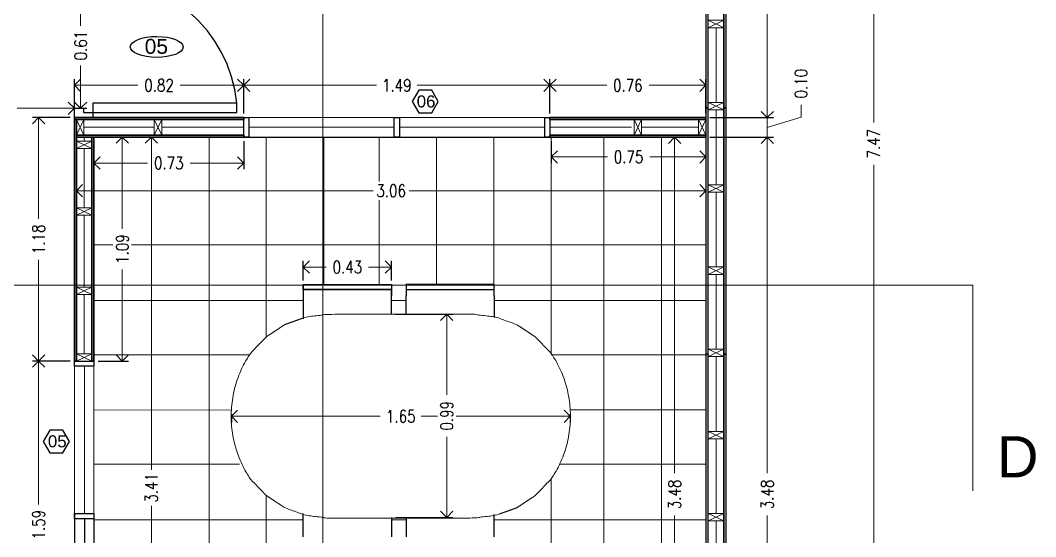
# Model space of a CAD drawing. Header units: inches. Extents: x -102.5 to -49.9, y 36.2 to 69.9.
# Drawn here: x -79.726 to -74.785, y 62.856 to 65.368 of the extents above; entities that cross this region are included whole.
import ezdxf

# ---------------------------------------------------------------- set-up
doc = ezdxf.new("R2010")
doc.units = ezdxf.units.IN
doc.header["$MEASUREMENT"] = 0
doc.linetypes.add('CENTER', pattern=[2, 1.25, -0.25, 0.25, -0.25])
doc.layers.get('DEFPOINTS').update_dxf_attribs({"color": 210})
for name, color, linetype, lineweight in [('A-ANNO-DIMS', 3, 'Continuous', 18), ('A-DETL-MCUT', 4, 'Continuous', 25), ('A-DOOR-FULL', 4, 'Continuous', 25), ('A-ELEV-MBE2', 4, 'Continuous', 25), ('A-SECT-MCUT', 7, 'Continuous', 35), ('A-WALL-PATT', 8, 'Continuous', 18), ('A-WALL-STUD', 3, 'Continuous', 18), ('arredi', 7, 'Continuous', 20)]:
    doc.layers.add(name, color=color, linetype=linetype, lineweight=lineweight)
doc.styles.add('ARIAL', font='Arial.ttf')
doc.styles.add('E-ROMANS', font='romans.shx', dxfattribs={"width": 0.8})
doc.styles.get("Standard").update_dxf_attribs({"font": 'Arial.ttf'})
doc.dimstyles.new('Fabio1', dxfattribs={"dimscale": 0.001, "dimtxt": 60, "dimasz": 60, "dimexe": 30, "dimexo": 20, "dimgap": 30, "dimtad": 0, "dimzin": 0, "dimdsep": 46, "dimtxsty": 'E-ROMANS', "dimblk": 'OPEN90', "dimcen": 90, "dimclrd": 3, "dimclre": 3, "dimclrt": 3, "dimadec": 0, "dimazin": 0, "dimtfac": 1, "dimtmove": 1, "dimatfit": 3, "dimldrblk": 'OPEN90', "dimfxl": 1, "dimtfill": 1, "dimtolj": 1, "dimtzin": 0, "dimlwd": -1, "dimarcsym": 0})

# ---------------------------------------------------------------- blocks, each defined once
blk = doc.blocks.new('_Open90')
at = {"color": 0, "linetype": 'ByBlock', "lineweight": -2}
for p, q in [((0, 0), (-1, 0)), ((-0.5, 0.5), (0, 0)), ((0, 0), (-0.5, -0.5))]:
    blk.add_line(p, q, dxfattribs=at)
blk = doc.blocks.new('*D1485')
at = {"layer": 'A-ANNO-DIMS', "color": 3, "lineweight": -2, "transparency": 16777216}
for p, q in [((-78.6385, 64.9152), (-78.6385, 65.0821)), ((-77.1488, 64.9152), (-77.1488, 65.0821))]:
    blk.add_line(p, q, dxfattribs=at)
at = {"layer": 'A-ANNO-DIMS', "color": 3, "transparency": 16777216}
for p, q in [((-78.5785, 65.0521), (-77.9922, 65.0521)), ((-77.2088, 65.0521), (-77.7951, 65.0521))]:
    blk.add_line(p, q, dxfattribs=at)
at = {"layer": 'DEFPOINTS', "color": 0, "transparency": 16777216}
for p in [(-77.1488, 65.0521), (-78.6385, 64.8952), (-77.1488, 64.8952)]:
    blk.add_point(p, dxfattribs=at)
at = {"layer": 'A-ANNO-DIMS', "color": 3, "transparency": 16777216, "xscale": 0.06, "yscale": 0.06, "zscale": 0.06, "rotation": 180}
blk.add_blockref('_Open90', (-78.6385, 65.0521), dxfattribs=at)
at = {"layer": 'A-ANNO-DIMS', "color": 3, "transparency": 16777216, "xscale": 0.06, "yscale": 0.06, "zscale": 0.06}
blk.add_blockref('_Open90', (-77.1488, 65.0521), dxfattribs=at)
at = {"layer": 'A-ANNO-DIMS', "color": 3, "transparency": 16777216, "insert": (-77.8937, 65.0521), "char_height": 0.06, "attachment_point": 5, "style": 'E-ROMANS', "bg_fill": 3, "box_fill_scale": 1.25, "bg_fill_color": 256, "bg_fill_true_color": 13158600, "bg_fill_transparency": 0}
blk.add_mtext('\\A1;1.49', dxfattribs=at)
blk = doc.blocks.new('*D1486')
at = {"layer": 'A-ANNO-DIMS', "color": 3, "lineweight": -2, "transparency": 16777216}
for p, q in [((-79.4828, 63.7102), (-79.6673, 63.7102)), ((-79.4828, 62.1182), (-79.6673, 62.1182))]:
    blk.add_line(p, q, dxfattribs=at)
at = {"layer": 'A-ANNO-DIMS', "color": 3, "transparency": 16777216}
for p, q in [((-79.6373, 63.6502), (-79.6373, 63.0128)), ((-79.6373, 62.1782), (-79.6373, 62.8156))]:
    blk.add_line(p, q, dxfattribs=at)
at = {"layer": 'DEFPOINTS', "color": 0, "transparency": 16777216}
for p in [(-79.4628, 63.7102), (-79.6373, 62.1182), (-79.4628, 62.1182)]:
    blk.add_point(p, dxfattribs=at)
at = {"layer": 'A-ANNO-DIMS', "color": 3, "transparency": 16777216, "xscale": 0.06, "yscale": 0.06, "zscale": 0.06}
for p, rotation in [((-79.6373, 63.7102), 90), ((-79.6373, 62.1182), 270)]:
    blk.add_blockref('_Open90', p, dxfattribs=dict(at, rotation=rotation))
at = {"layer": 'A-ANNO-DIMS', "color": 3, "transparency": 16777216, "insert": (-79.6373, 62.9142), "char_height": 0.06, "attachment_point": 5, "rotation": 90, "style": 'E-ROMANS', "bg_fill": 3, "box_fill_scale": 1.25, "bg_fill_color": 256, "bg_fill_true_color": 13158600, "bg_fill_transparency": 0}
blk.add_mtext('\\A1;1.59', dxfattribs=at)
blk = doc.blocks.new('*D1487')
at = {"layer": 'A-ANNO-DIMS', "color": 3, "lineweight": -2, "transparency": 16777216}
for p, q in [((-78.6989, 63.4518), (-78.6989, 63.4116)), ((-77.0499, 63.4524), (-77.0499, 63.4116))]:
    blk.add_line(p, q, dxfattribs=at)
at = {"layer": 'A-ANNO-DIMS', "color": 3, "transparency": 16777216}
for p, q in [((-78.6389, 63.4416), (-77.9741, 63.4416)), ((-77.1099, 63.4416), (-77.7747, 63.4416))]:
    blk.add_line(p, q, dxfattribs=at)
at = {"layer": 'DEFPOINTS', "color": 0, "transparency": 16777216}
for p in [(-78.6989, 63.4718), (-77.0499, 63.4724), (-77.0499, 63.4416)]:
    blk.add_point(p, dxfattribs=at)
at = {"layer": 'A-ANNO-DIMS', "color": 3, "transparency": 16777216, "xscale": 0.06, "yscale": 0.06, "zscale": 0.06, "rotation": 180}
blk.add_blockref('_Open90', (-78.6989, 63.4416), dxfattribs=at)
at = {"layer": 'A-ANNO-DIMS', "color": 3, "transparency": 16777216, "xscale": 0.06, "yscale": 0.06, "zscale": 0.06}
blk.add_blockref('_Open90', (-77.0499, 63.4416), dxfattribs=at)
at = {"layer": 'A-ANNO-DIMS', "color": 3, "transparency": 16777216, "insert": (-77.8744, 63.4416), "char_height": 0.06, "attachment_point": 5, "style": 'E-ROMANS', "bg_fill": 3, "box_fill_scale": 1.25, "bg_fill_color": 256, "bg_fill_true_color": 13158600, "bg_fill_transparency": 0}
blk.add_mtext('\\A1;1.65', dxfattribs=at)
blk = doc.blocks.new('*D1488')
at = {"layer": 'A-ANNO-DIMS', "color": 3, "lineweight": -2, "transparency": 16777216}
for p, q in [((-77.8998, 63.9384), (-77.6206, 63.9384)), ((-77.8998, 62.9499), (-77.6206, 62.9499))]:
    blk.add_line(p, q, dxfattribs=at)
at = {"layer": 'A-ANNO-DIMS', "color": 3, "transparency": 16777216}
for p, q in [((-77.6506, 63.8784), (-77.6506, 63.5461)), ((-77.6506, 63.0099), (-77.6506, 63.3421))]:
    blk.add_line(p, q, dxfattribs=at)
at = {"layer": 'DEFPOINTS', "color": 0, "transparency": 16777216}
for p in [(-77.9198, 63.9384, 1), (-77.9198, 62.9499, 1), (-77.6506, 62.9499)]:
    blk.add_point(p, dxfattribs=at)
at = {"layer": 'A-ANNO-DIMS', "color": 3, "transparency": 16777216, "xscale": 0.06, "yscale": 0.06, "zscale": 0.06}
for p, rotation in [((-77.6506, 63.9384), 90), ((-77.6506, 62.9499), 270)]:
    blk.add_blockref('_Open90', p, dxfattribs=dict(at, rotation=rotation))
at = {"layer": 'A-ANNO-DIMS', "color": 3, "transparency": 16777216, "insert": (-77.6506, 63.4441), "char_height": 0.06, "attachment_point": 5, "rotation": 90, "style": 'E-ROMANS', "bg_fill": 3, "box_fill_scale": 1.25, "bg_fill_color": 256, "bg_fill_true_color": 13158600, "bg_fill_transparency": 0}
blk.add_mtext('\\A1;0.99', dxfattribs=at)
blk = doc.blocks.new('*D1489')
at = {"layer": 'A-ANNO-DIMS', "color": 3, "lineweight": -2, "transparency": 16777216}
for p, q in [((-78.3489, 64.1021), (-78.3489, 64.1975)), ((-77.9198, 64.1021), (-77.9198, 64.1975))]:
    blk.add_line(p, q, dxfattribs=at)
at = {"layer": 'A-ANNO-DIMS', "color": 3, "transparency": 16777216}
for p, q in [((-78.2889, 64.1675), (-78.2375, 64.1675)), ((-77.9798, 64.1675), (-78.0312, 64.1675))]:
    blk.add_line(p, q, dxfattribs=at)
at = {"layer": 'DEFPOINTS', "color": 0, "transparency": 16777216}
for p in [(-77.9198, 64.1675), (-78.3489, 64.0821, 1), (-77.9198, 64.0821, 1)]:
    blk.add_point(p, dxfattribs=at)
at = {"layer": 'A-ANNO-DIMS', "color": 3, "transparency": 16777216, "xscale": 0.06, "yscale": 0.06, "zscale": 0.06, "rotation": 180}
blk.add_blockref('_Open90', (-78.3489, 64.1675), dxfattribs=at)
at = {"layer": 'A-ANNO-DIMS', "color": 3, "transparency": 16777216, "xscale": 0.06, "yscale": 0.06, "zscale": 0.06}
blk.add_blockref('_Open90', (-77.9198, 64.1675), dxfattribs=at)
at = {"layer": 'A-ANNO-DIMS', "color": 3, "transparency": 16777216, "insert": (-78.1343, 64.1675), "char_height": 0.06, "attachment_point": 5, "style": 'E-ROMANS', "bg_fill": 3, "box_fill_scale": 1.25, "bg_fill_color": 256, "bg_fill_true_color": 13158600, "bg_fill_transparency": 0}
blk.add_mtext('\\A1;0.43', dxfattribs=at)
blk = doc.blocks.new('*D1490')
at = {"layer": 'A-ANNO-DIMS', "color": 3, "lineweight": -2, "transparency": 16777216}
for p, q in [((-79.3678, 64.7802), (-79.3678, 64.6438)), ((-78.6385, 64.7802), (-78.6385, 64.6438))]:
    blk.add_line(p, q, dxfattribs=at)
at = {"layer": 'A-ANNO-DIMS', "color": 3, "transparency": 16777216}
for p, q in [((-79.3078, 64.6738), (-79.1063, 64.6738)), ((-78.6985, 64.6738), (-78.9, 64.6738))]:
    blk.add_line(p, q, dxfattribs=at)
at = {"layer": 'DEFPOINTS', "color": 0, "transparency": 16777216}
for p in [(-79.3678, 64.8002), (-78.6385, 64.8002), (-79.3678, 64.6738)]:
    blk.add_point(p, dxfattribs=at)
at = {"layer": 'A-ANNO-DIMS', "color": 3, "transparency": 16777216, "xscale": 0.06, "yscale": 0.06, "zscale": 0.06, "rotation": 180}
blk.add_blockref('_Open90', (-79.3678, 64.6738), dxfattribs=at)
at = {"layer": 'A-ANNO-DIMS', "color": 3, "transparency": 16777216, "xscale": 0.06, "yscale": 0.06, "zscale": 0.06}
blk.add_blockref('_Open90', (-78.6385, 64.6738), dxfattribs=at)
at = {"layer": 'A-ANNO-DIMS', "color": 3, "transparency": 16777216, "insert": (-79.0032, 64.6738), "char_height": 0.06, "attachment_point": 5, "style": 'E-ROMANS', "bg_fill": 3, "box_fill_scale": 1.25, "bg_fill_color": 256, "bg_fill_true_color": 13158600, "bg_fill_transparency": 0}
blk.add_mtext('\\A1;0.73', dxfattribs=at)
blk = doc.blocks.new('*D1491')
at = {"layer": 'A-ANNO-DIMS', "color": 3, "lineweight": -2, "transparency": 16777216}
for p, q in [((-77.1419, 64.7798), (-77.1419, 64.6738)), ((-76.3898, 64.7796), (-76.3898, 64.6738))]:
    blk.add_line(p, q, dxfattribs=at)
at = {"layer": 'A-ANNO-DIMS', "color": 3, "transparency": 16777216}
for p, q in [((-77.0819, 64.7038), (-76.869, 64.7038)), ((-76.4498, 64.7038), (-76.6627, 64.7038))]:
    blk.add_line(p, q, dxfattribs=at)
at = {"layer": 'DEFPOINTS', "color": 0, "transparency": 16777216}
for p in [(-77.1419, 64.7998), (-76.3898, 64.7996), (-76.3898, 64.7038)]:
    blk.add_point(p, dxfattribs=at)
at = {"layer": 'A-ANNO-DIMS', "color": 3, "transparency": 16777216, "xscale": 0.06, "yscale": 0.06, "zscale": 0.06, "rotation": 180}
blk.add_blockref('_Open90', (-77.1419, 64.7038), dxfattribs=at)
at = {"layer": 'A-ANNO-DIMS', "color": 3, "transparency": 16777216, "xscale": 0.06, "yscale": 0.06, "zscale": 0.06}
blk.add_blockref('_Open90', (-76.3898, 64.7038), dxfattribs=at)
at = {"layer": 'A-ANNO-DIMS', "color": 3, "transparency": 16777216, "insert": (-76.7659, 64.7038), "char_height": 0.06, "attachment_point": 5, "style": 'E-ROMANS', "bg_fill": 3, "box_fill_scale": 1.25, "bg_fill_color": 256, "bg_fill_true_color": 13158600, "bg_fill_transparency": 0}
blk.add_mtext('\\A1;0.75', dxfattribs=at)
blk = doc.blocks.new('*D1492')
at = {"layer": 'A-ANNO-DIMS', "color": 3, "lineweight": -2, "transparency": 16777216}
for p, q in [((-79.3478, 64.8002), (-79.1999, 64.8002)), ((-79.3478, 63.7102), (-79.1999, 63.7102))]:
    blk.add_line(p, q, dxfattribs=at)
at = {"layer": 'A-ANNO-DIMS', "color": 3, "transparency": 16777216}
for p, q in [((-79.2299, 64.7402), (-79.2299, 64.3538)), ((-79.2299, 63.7702), (-79.2299, 64.1566))]:
    blk.add_line(p, q, dxfattribs=at)
at = {"layer": 'DEFPOINTS', "color": 0, "transparency": 16777216}
for p in [(-79.3678, 64.8002), (-79.2299, 64.8002), (-79.3678, 63.7102)]:
    blk.add_point(p, dxfattribs=at)
at = {"layer": 'A-ANNO-DIMS', "color": 3, "transparency": 16777216, "xscale": 0.06, "yscale": 0.06, "zscale": 0.06}
for p, rotation in [((-79.2299, 64.8002), 90), ((-79.2299, 63.7102), 270)]:
    blk.add_blockref('_Open90', p, dxfattribs=dict(at, rotation=rotation))
at = {"layer": 'A-ANNO-DIMS', "color": 3, "transparency": 16777216, "insert": (-79.2299, 64.2552), "char_height": 0.06, "attachment_point": 5, "rotation": 90, "style": 'E-ROMANS', "bg_fill": 3, "box_fill_scale": 1.25, "bg_fill_color": 256, "bg_fill_true_color": 13158600, "bg_fill_transparency": 0}
blk.add_mtext('\\A1;1.09', dxfattribs=at)
blk = doc.blocks.new('*D1530')
at = {"layer": 'A-ANNO-DIMS', "color": 3, "lineweight": -2, "transparency": 16777216}
for p, q in [((-76.4098, 64.7996), (-76.572, 64.7996)), ((-76.4098, 61.3233), (-76.572, 61.3233))]:
    blk.add_line(p, q, dxfattribs=at)
at = {"layer": 'A-ANNO-DIMS', "color": 3, "transparency": 16777216}
for p, q in [((-76.542, 64.7396), (-76.542, 63.1646)), ((-76.542, 61.3833), (-76.542, 62.9583))]:
    blk.add_line(p, q, dxfattribs=at)
at = {"layer": 'DEFPOINTS', "color": 0, "transparency": 16777216}
for p in [(-76.3898, 64.7996), (-76.542, 61.3233), (-76.3898, 61.3233)]:
    blk.add_point(p, dxfattribs=at)
at = {"layer": 'A-ANNO-DIMS', "color": 3, "transparency": 16777216, "xscale": 0.06, "yscale": 0.06, "zscale": 0.06}
for p, rotation in [((-76.542, 64.7996), 90), ((-76.542, 61.3233), 270)]:
    blk.add_blockref('_Open90', p, dxfattribs=dict(at, rotation=rotation))
at = {"layer": 'A-ANNO-DIMS', "color": 3, "transparency": 16777216, "insert": (-76.542, 63.0614), "char_height": 0.06, "attachment_point": 5, "rotation": 90, "style": 'E-ROMANS', "bg_fill": 3, "box_fill_scale": 1.25, "bg_fill_color": 256, "bg_fill_true_color": 13158600, "bg_fill_transparency": 0}
blk.add_mtext('\\A1;3.48', dxfattribs=at)
blk = doc.blocks.new('*D1531')
at = {"layer": 'A-ANNO-DIMS', "color": 3, "lineweight": -2, "transparency": 16777216}
for p, q in [((-79.4528, 64.7802), (-79.4528, 64.5089)), ((-76.3898, 64.7796), (-76.3898, 64.5089))]:
    blk.add_line(p, q, dxfattribs=at)
at = {"layer": 'A-ANNO-DIMS', "color": 3, "transparency": 16777216}
for p, q in [((-79.3928, 64.5389), (-78.0244, 64.5389)), ((-76.4498, 64.5389), (-77.8181, 64.5389))]:
    blk.add_line(p, q, dxfattribs=at)
at = {"layer": 'DEFPOINTS', "color": 0, "transparency": 16777216}
for p in [(-79.4528, 64.8002), (-76.3898, 64.7996), (-76.3898, 64.5389)]:
    blk.add_point(p, dxfattribs=at)
at = {"layer": 'A-ANNO-DIMS', "color": 3, "transparency": 16777216, "xscale": 0.06, "yscale": 0.06, "zscale": 0.06, "rotation": 180}
blk.add_blockref('_Open90', (-79.4528, 64.5389), dxfattribs=at)
at = {"layer": 'A-ANNO-DIMS', "color": 3, "transparency": 16777216, "xscale": 0.06, "yscale": 0.06, "zscale": 0.06}
blk.add_blockref('_Open90', (-76.3898, 64.5389), dxfattribs=at)
at = {"layer": 'A-ANNO-DIMS', "color": 3, "transparency": 16777216, "insert": (-77.9213, 64.5389), "char_height": 0.06, "attachment_point": 5, "style": 'E-ROMANS', "bg_fill": 3, "box_fill_scale": 1.25, "bg_fill_color": 256, "bg_fill_true_color": 13158600, "bg_fill_transparency": 0}
blk.add_mtext('\\A1;3.06', dxfattribs=at)
blk = doc.blocks.new('*D1532')
at = {"layer": 'A-ANNO-DIMS', "color": 3, "lineweight": -2, "transparency": 16777216}
for p, q in [((-79.4328, 64.8002), (-79.0579, 64.8002)), ((-79.0679, 61.3868), (-79.0579, 61.3868))]:
    blk.add_line(p, q, dxfattribs=at)
at = {"layer": 'A-ANNO-DIMS', "color": 3, "transparency": 16777216}
for p, q in [((-79.0879, 64.7402), (-79.0879, 63.1898)), ((-79.0879, 61.4468), (-79.0879, 62.9972))]:
    blk.add_line(p, q, dxfattribs=at)
at = {"layer": 'DEFPOINTS', "color": 0, "transparency": 16777216}
for p in [(-79.4528, 64.8002), (-79.0879, 61.3868), (-79.0879, 61.3868)]:
    blk.add_point(p, dxfattribs=at)
at = {"layer": 'A-ANNO-DIMS', "color": 3, "transparency": 16777216, "xscale": 0.06, "yscale": 0.06, "zscale": 0.06}
for p, rotation in [((-79.0879, 64.8002), 90), ((-79.0879, 61.3868), 270)]:
    blk.add_blockref('_Open90', p, dxfattribs=dict(at, rotation=rotation))
at = {"layer": 'A-ANNO-DIMS', "color": 3, "transparency": 16777216, "insert": (-79.0879, 63.0935), "char_height": 0.06, "attachment_point": 5, "rotation": 90, "style": 'E-ROMANS', "bg_fill": 3, "box_fill_scale": 1.25, "bg_fill_color": 256, "bg_fill_true_color": 13158600, "bg_fill_transparency": 0}
blk.add_mtext('\\A1;3.41', dxfattribs=at)
blk = doc.blocks.new('*D1533')
at = {"layer": 'A-ANNO-DIMS', "color": 3, "lineweight": -2, "transparency": 16777216}
for p, q in [((-77.1488, 64.9152), (-77.1488, 65.0821)), ((-76.3898, 64.9152), (-76.3898, 65.0821))]:
    blk.add_line(p, q, dxfattribs=at)
at = {"layer": 'A-ANNO-DIMS', "color": 3, "transparency": 16777216}
for p, q in [((-77.0888, 65.0521), (-76.8724, 65.0521)), ((-76.4498, 65.0521), (-76.6661, 65.0521))]:
    blk.add_line(p, q, dxfattribs=at)
at = {"layer": 'DEFPOINTS', "color": 0, "transparency": 16777216}
for p in [(-76.3898, 65.0521), (-77.1488, 64.8952), (-76.3898, 64.8952)]:
    blk.add_point(p, dxfattribs=at)
at = {"layer": 'A-ANNO-DIMS', "color": 3, "transparency": 16777216, "xscale": 0.06, "yscale": 0.06, "zscale": 0.06, "rotation": 180}
blk.add_blockref('_Open90', (-77.1488, 65.0521), dxfattribs=at)
at = {"layer": 'A-ANNO-DIMS', "color": 3, "transparency": 16777216, "xscale": 0.06, "yscale": 0.06, "zscale": 0.06}
blk.add_blockref('_Open90', (-76.3898, 65.0521), dxfattribs=at)
at = {"layer": 'A-ANNO-DIMS', "color": 3, "transparency": 16777216, "insert": (-76.7693, 65.0521), "char_height": 0.06, "attachment_point": 5, "style": 'E-ROMANS', "bg_fill": 3, "box_fill_scale": 1.25, "bg_fill_color": 256, "bg_fill_true_color": 13158600, "bg_fill_transparency": 0}
blk.add_mtext('\\A1;0.76', dxfattribs=at)
blk = doc.blocks.new('*D1534')
at = {"layer": 'A-ANNO-DIMS', "color": 3, "lineweight": -2, "transparency": 16777216}
for p, q in [((-79.4628, 64.9152), (-79.4628, 65.0821)), ((-78.6385, 64.9152), (-78.6385, 65.0821))]:
    blk.add_line(p, q, dxfattribs=at)
at = {"layer": 'A-ANNO-DIMS', "color": 3, "transparency": 16777216}
for p, q in [((-79.4028, 65.0521), (-79.1538, 65.0521)), ((-78.6985, 65.0521), (-78.9475, 65.0521))]:
    blk.add_line(p, q, dxfattribs=at)
at = {"layer": 'DEFPOINTS', "color": 0, "transparency": 16777216}
for p in [(-78.6385, 65.0521), (-79.4628, 64.8952), (-78.6385, 64.8952)]:
    blk.add_point(p, dxfattribs=at)
at = {"layer": 'A-ANNO-DIMS', "color": 3, "transparency": 16777216, "xscale": 0.06, "yscale": 0.06, "zscale": 0.06, "rotation": 180}
blk.add_blockref('_Open90', (-79.4628, 65.0521), dxfattribs=at)
at = {"layer": 'A-ANNO-DIMS', "color": 3, "transparency": 16777216, "xscale": 0.06, "yscale": 0.06, "zscale": 0.06}
blk.add_blockref('_Open90', (-78.6385, 65.0521), dxfattribs=at)
at = {"layer": 'A-ANNO-DIMS', "color": 3, "transparency": 16777216, "insert": (-79.0507, 65.0521), "char_height": 0.06, "attachment_point": 5, "style": 'E-ROMANS', "bg_fill": 3, "box_fill_scale": 1.25, "bg_fill_color": 256, "bg_fill_true_color": 13158600, "bg_fill_transparency": 0}
blk.add_mtext('\\A1;0.82', dxfattribs=at)
blk = doc.blocks.new('*D1535')
at = {"layer": 'A-ANNO-DIMS', "color": 3, "lineweight": -2, "transparency": 16777216}
for p, q in [((-79.4428, 65.5502), (-79.4024, 65.5502)), ((-79.4428, 64.9402), (-79.4024, 64.9402))]:
    blk.add_line(p, q, dxfattribs=at)
at = {"layer": 'A-ANNO-DIMS', "color": 3, "transparency": 16777216}
for p, q in [((-79.4324, 65.4902), (-79.4324, 65.3414)), ((-79.4324, 65.0002), (-79.4324, 65.1489))]:
    blk.add_line(p, q, dxfattribs=at)
at = {"layer": 'DEFPOINTS', "color": 0, "transparency": 16777216}
for p in [(-79.4628, 65.5502), (-79.4628, 64.9402), (-79.4324, 64.9402)]:
    blk.add_point(p, dxfattribs=at)
at = {"layer": 'A-ANNO-DIMS', "color": 3, "transparency": 16777216, "xscale": 0.06, "yscale": 0.06, "zscale": 0.06}
for p, rotation in [((-79.4324, 65.5502), 90), ((-79.4324, 64.9402), 270)]:
    blk.add_blockref('_Open90', p, dxfattribs=dict(at, rotation=rotation))
at = {"layer": 'A-ANNO-DIMS', "color": 3, "transparency": 16777216, "insert": (-79.4324, 65.2452), "char_height": 0.06, "attachment_point": 5, "rotation": 90, "style": 'E-ROMANS', "bg_fill": 3, "box_fill_scale": 1.25, "bg_fill_color": 256, "bg_fill_true_color": 13158600, "bg_fill_transparency": 0}
blk.add_mtext('\\A1;0.61', dxfattribs=at)
blk = doc.blocks.new('*D1536')
at = {"layer": 'A-ANNO-DIMS', "color": 3, "lineweight": -2, "transparency": 16777216}
for p, q in [((-79.4828, 64.8952), (-79.6673, 64.8952)), ((-79.4828, 63.7102), (-79.6673, 63.7102))]:
    blk.add_line(p, q, dxfattribs=at)
at = {"layer": 'A-ANNO-DIMS', "color": 3, "transparency": 16777216}
for p, q in [((-79.6373, 64.8352), (-79.6373, 64.4024)), ((-79.6373, 63.7702), (-79.6373, 64.203))]:
    blk.add_line(p, q, dxfattribs=at)
at = {"layer": 'DEFPOINTS', "color": 0, "transparency": 16777216}
for p in [(-79.4628, 64.8952), (-79.6373, 63.7102), (-79.4628, 63.7102)]:
    blk.add_point(p, dxfattribs=at)
at = {"layer": 'A-ANNO-DIMS', "color": 3, "transparency": 16777216, "xscale": 0.06, "yscale": 0.06, "zscale": 0.06}
for p, rotation in [((-79.6373, 64.8952), 90), ((-79.6373, 63.7102), 270)]:
    blk.add_blockref('_Open90', p, dxfattribs=dict(at, rotation=rotation))
at = {"layer": 'A-ANNO-DIMS', "color": 3, "transparency": 16777216, "insert": (-79.6373, 64.3027), "char_height": 0.06, "attachment_point": 5, "rotation": 90, "style": 'E-ROMANS', "bg_fill": 3, "box_fill_scale": 1.25, "bg_fill_color": 256, "bg_fill_true_color": 13158600, "bg_fill_transparency": 0}
blk.add_mtext('\\A1;1.18', dxfattribs=at)
blk = doc.blocks.new('*D1551')
at = {"layer": 'A-ANNO-DIMS', "color": 3, "transparency": 16777216}
for p, q in [((-80.1678, 64.9402), (-79.9484, 64.9402)), ((-79.5228, 64.9402), (-79.7421, 64.9402))]:
    blk.add_line(p, q, dxfattribs=at)
at = {"layer": 'A-ANNO-DIMS', "color": 3, "lineweight": -2, "transparency": 16777216}
for p, q in [((-79.4628, 64.9602), (-79.4628, 64.9702)), ((-80.2278, 64.9202), (-80.2278, 64.9102))]:
    blk.add_line(p, q, dxfattribs=at)
at = {"layer": 'DEFPOINTS', "color": 0, "transparency": 16777216}
for p in [(-80.2278, 64.9402), (-79.4628, 64.9402), (-79.4628, 64.9402)]:
    blk.add_point(p, dxfattribs=at)
at = {"layer": 'A-ANNO-DIMS', "color": 3, "transparency": 16777216, "xscale": 0.06, "yscale": 0.06, "zscale": 0.06, "rotation": 180}
blk.add_blockref('_Open90', (-80.2278, 64.9402), dxfattribs=at)
at = {"layer": 'A-ANNO-DIMS', "color": 3, "transparency": 16777216, "xscale": 0.06, "yscale": 0.06, "zscale": 0.06}
blk.add_blockref('_Open90', (-79.4628, 64.9402), dxfattribs=at)
at = {"layer": 'A-ANNO-DIMS', "color": 3, "transparency": 16777216, "insert": (-79.8453, 64.9402), "char_height": 0.06, "attachment_point": 5, "style": 'E-ROMANS', "bg_fill": 3, "box_fill_scale": 1.25, "bg_fill_color": 256, "bg_fill_true_color": 13158600, "bg_fill_transparency": 0}
blk.add_mtext('\\A1;0.76', dxfattribs=at)
blk = doc.blocks.new('*D1573')
at = {"layer": 'A-ANNO-DIMS', "color": 3, "lineweight": -2, "transparency": 16777216}
for p, q in [((-76.3698, 68.1952), (-76.061, 68.1952)), ((-76.3698, 64.8952), (-76.061, 64.8952))]:
    blk.add_line(p, q, dxfattribs=at)
at = {"layer": 'A-ANNO-DIMS', "color": 3, "transparency": 16777216}
for p, q in [((-76.091, 68.1352), (-76.091, 66.6483)), ((-76.091, 64.9552), (-76.091, 66.4421))]:
    blk.add_line(p, q, dxfattribs=at)
at = {"layer": 'DEFPOINTS', "color": 0, "transparency": 16777216}
for p in [(-76.3898, 68.1952), (-76.3898, 64.8952), (-76.091, 64.8952)]:
    blk.add_point(p, dxfattribs=at)
at = {"layer": 'A-ANNO-DIMS', "color": 3, "transparency": 16777216, "xscale": 0.06, "yscale": 0.06, "zscale": 0.06}
for p, rotation in [((-76.091, 68.1952), 90), ((-76.091, 64.8952), 270)]:
    blk.add_blockref('_Open90', p, dxfattribs=dict(at, rotation=rotation))
at = {"layer": 'A-ANNO-DIMS', "color": 3, "transparency": 16777216, "insert": (-76.091, 66.5452), "char_height": 0.06, "attachment_point": 5, "rotation": 90, "style": 'E-ROMANS', "bg_fill": 3, "box_fill_scale": 1.25, "bg_fill_color": 256, "bg_fill_true_color": 13158600, "bg_fill_transparency": 0}
blk.add_mtext('\\A1;3.30', dxfattribs=at)
blk = doc.blocks.new('*D1168')
at = {"layer": 'A-ANNO-DIMS', "color": 3, "transparency": 16777216}
for p, q in [((-76.091, 64.9552), (-76.091, 65.0152)), ((-75.926, 64.8969), (-75.926, 64.9569)), ((-76.091, 64.8474), (-75.926, 64.8969)), ((-76.091, 64.8952), (-76.091, 64.7996)), ((-76.091, 64.8952), (-76.091, 64.7996)), ((-76.091, 64.7396), (-76.091, 64.6796))]:
    blk.add_line(p, q, dxfattribs=at)
at = {"layer": 'A-ANNO-DIMS', "color": 3, "lineweight": -2, "transparency": 16777216}
for p, q in [((-76.3698, 64.8952), (-76.061, 64.8952)), ((-76.3698, 64.7996), (-76.061, 64.7996))]:
    blk.add_line(p, q, dxfattribs=at)
at = {"layer": 'DEFPOINTS', "color": 0, "transparency": 16777216}
for p in [(-76.3898, 64.8952), (-76.3898, 64.7996), (-76.091, 64.7996)]:
    blk.add_point(p, dxfattribs=at)
at = {"layer": 'A-ANNO-DIMS', "color": 3, "transparency": 16777216, "xscale": 0.06, "yscale": 0.06, "zscale": 0.06}
for p, rotation in [((-76.091, 64.8952), 270), ((-76.091, 64.7996), 90)]:
    blk.add_blockref('_Open90', p, dxfattribs=dict(at, rotation=rotation))
at = {"layer": 'A-ANNO-DIMS', "color": 3, "transparency": 16777216, "insert": (-75.926, 65.06), "char_height": 0.06, "attachment_point": 5, "rotation": 90, "style": 'E-ROMANS', "bg_fill": 3, "box_fill_scale": 1.25, "bg_fill_color": 256, "bg_fill_true_color": 13158600, "bg_fill_transparency": 0}
blk.add_mtext('\\A1;0.10', dxfattribs=at)
blk = doc.blocks.new('*D1169')
at = {"layer": 'A-ANNO-DIMS', "color": 3, "lineweight": -2, "transparency": 16777216}
for p, q in [((-76.3698, 64.7996), (-76.061, 64.7996)), ((-76.3698, 61.3233), (-76.061, 61.3233))]:
    blk.add_line(p, q, dxfattribs=at)
at = {"layer": 'A-ANNO-DIMS', "color": 3, "transparency": 16777216}
for p, q in [((-76.091, 64.7396), (-76.091, 63.1646)), ((-76.091, 61.3833), (-76.091, 62.9583))]:
    blk.add_line(p, q, dxfattribs=at)
at = {"layer": 'DEFPOINTS', "color": 0, "transparency": 16777216}
for p in [(-76.3898, 64.7996), (-76.3898, 61.3233), (-76.091, 61.3233)]:
    blk.add_point(p, dxfattribs=at)
at = {"layer": 'A-ANNO-DIMS', "color": 3, "transparency": 16777216, "xscale": 0.06, "yscale": 0.06, "zscale": 0.06}
for p, rotation in [((-76.091, 64.7996), 90), ((-76.091, 61.3233), 270)]:
    blk.add_blockref('_Open90', p, dxfattribs=dict(at, rotation=rotation))
at = {"layer": 'A-ANNO-DIMS', "color": 3, "transparency": 16777216, "insert": (-76.091, 63.0614), "char_height": 0.06, "attachment_point": 5, "rotation": 90, "style": 'E-ROMANS', "bg_fill": 3, "box_fill_scale": 1.25, "bg_fill_color": 256, "bg_fill_true_color": 13158600, "bg_fill_transparency": 0}
blk.add_mtext('\\A1;3.48', dxfattribs=at)
blk = doc.blocks.new('*D1167')
at = {"layer": 'A-ANNO-DIMS', "color": 3, "lineweight": -2, "transparency": 16777216}
for p, q in [((-76.2708, 68.5042), (-75.5427, 68.5042)), ((-76.2708, 61.0322), (-75.5427, 61.0322))]:
    blk.add_line(p, q, dxfattribs=at)
at = {"layer": 'A-ANNO-DIMS', "color": 3, "transparency": 16777216}
for p, q in [((-75.5727, 68.4442), (-75.5727, 64.8714)), ((-75.5727, 61.0922), (-75.5727, 64.6651))]:
    blk.add_line(p, q, dxfattribs=at)
at = {"layer": 'DEFPOINTS', "color": 0, "transparency": 16777216}
for p in [(-76.2908, 68.5042), (-76.2908, 61.0322), (-75.5727, 61.0322)]:
    blk.add_point(p, dxfattribs=at)
at = {"layer": 'A-ANNO-DIMS', "color": 3, "transparency": 16777216, "xscale": 0.06, "yscale": 0.06, "zscale": 0.06}
for p, rotation in [((-75.5727, 68.5042), 90), ((-75.5727, 61.0322), 270)]:
    blk.add_blockref('_Open90', p, dxfattribs=dict(at, rotation=rotation))
at = {"layer": 'A-ANNO-DIMS', "color": 3, "transparency": 16777216, "insert": (-75.5727, 64.7682), "char_height": 0.06, "attachment_point": 5, "rotation": 90, "style": 'E-ROMANS', "bg_fill": 3, "box_fill_scale": 1.25, "bg_fill_color": 256, "bg_fill_true_color": 13158600, "bg_fill_transparency": 0}
blk.add_mtext('\\A1;7.47', dxfattribs=at)

msp = doc.modelspace()

# ---------------------------------------------------------------- linework, layer by layer
at = {"lineweight": 20}
for p, q in [((-78.6385, 64.8952), (-78.6385, 64.8002)), ((-77.9062, 64.8952), (-78.6385, 64.8952)), ((-77.1488, 64.8952), (-77.9061, 64.8952)), ((-77.1738, 64.8002), (-77.1738, 64.8952)), ((-78.6135, 64.8477), (-77.9062, 64.8477)), ((-77.8812, 64.8477), (-77.1738, 64.8477)), ((-79.0879, 64.8002), (-79.0879, 61.3868)), ((-78.8076, 64.8002), (-78.8076, 61.3868)), ((-78.5298, 64.8002), (-78.5298, 63.8273)), ((-78.2495, 64.8002), (-78.2495, 64.0821, 1)), ((-77.9803, 64.8002), (-77.9803, 64.0821, 1)), ((-77.7, 64.8002), (-77.7, 64.0821, 1)), ((-77.4222, 64.8002), (-77.4222, 64.0821, 1)), ((-77.1419, 64.7998), (-77.1419, 63.7471)), ((-76.8867, 64.8002), (-76.8867, 61.3868)), ((-76.6064, 64.8002), (-76.6064, 61.3868)), ((-79.3678, 64.5389), (-76.3898, 64.5389)), ((-79.3678, 64.2754), (-76.3898, 64.2754)), ((-79.3678, 64.0046), (-78.5298, 64.0046)), ((-78.5298, 64.0046), (-78.3489, 64.0046)), ((-77.9198, 64.0046), (-77.8489, 64.0046)), ((-77.4199, 64.0046), (-76.3898, 64.0046)), ((-79.3678, 63.741), (-78.611, 63.741)), ((-77.1419, 63.741), (-76.3898, 63.741)), ((-79.3678, 63.4724), (-78.6989, 63.4718)), ((-77.0499, 63.4724), (-76.3898, 63.4724)), ((-79.3678, 63.2089), (-78.6589, 63.2089)), ((-77.1011, 63.2089), (-76.3898, 63.2089)), ((-77.1419, 63.1372), (-77.1419, 61.3868)), ((-78.5298, 63.057), (-78.5298, 62.9072)), ((-79.3678, 62.9381), (-78.3489, 62.9381, 1)), ((-78.5298, 62.9072), (-78.5298, 61.3868)), ((-77.9198, 62.9381, 1), (-77.8489, 62.9381, 0.9537)), ((-77.4199, 62.9381, 0.6732), (-76.3898, 62.9381))]:
    msp.add_line(p, q, dxfattribs=at)
for p, q in [((-78.6385, 64.8002), (-76.3898, 64.7996)), ((-77.4199, 64.0821, 1), (-77.8492, 64.0821, 1)), ((-77.8489, 64.0821, 1), (-77.8489, 64.0285, 1)), ((-77.4199, 64.0285, 1), (-77.4199, 64.0821, 1)), ((-77.8489, 63.9384, 1), (-77.8489, 64.0285, 1)), ((-77.4199, 64.0285, 1), (-77.4199, 63.9223, 1)), ((-78.3489, 62.8558, 1), (-78.3489, 62.9691, 1)), ((-77.4199, 62.8558, 1), (-77.4199, 62.9633, 1)), ((-77.9198, 62.9499, 1), (-77.9198, 62.8558, 1)), ((-77.8489, 62.9499, 1), (-77.8489, 62.8558, 1))]:
    msp.add_line(p, q)
at = {"color": 7, "lineweight": 20, "true_color": 0xffffff}
for p, q in [((-79.4628, 62.9681), (-79.4628, 63.6852)), ((-79.4143, 62.9681), (-79.4143, 63.6852)), ((-79.3678, 62.9681), (-79.3678, 63.6852))]:
    msp.add_line(p, q, dxfattribs=at)
at = {"color": 7, "true_color": 0xffffff}
for p, q in [((-79.4628, 62.9681), (-79.4628, 62.1182)), ((-79.3678, 62.9681), (-79.3678, 62.1182))]:
    msp.add_line(p, q, dxfattribs=at)
at = {"color": 7, "linetype": 'Continuous', "true_color": 0xffffff}
msp.add_line((-79.4143, 62.9431), (-79.4143, 62.1437), dxfattribs=at)
at = {"color": 7, "true_color": 0xffffff}
for points in [[(-78.6135, 64.8002), (-78.6385, 64.8002), (-78.6385, 64.8952), (-78.6135, 64.8952)], [(-77.8812, 64.8), (-77.9062, 64.8), (-77.9062, 64.8947), (-77.8812, 64.8947)], [(-77.1488, 64.7998), (-77.1738, 64.7998), (-77.1738, 64.8952), (-77.1488, 64.8952)], [(-79.3678, 63.7102), (-79.3678, 63.6852), (-79.4628, 63.6852), (-79.4628, 63.7102)], [(-79.3678, 62.9681), (-79.3678, 62.9431), (-79.4628, 62.9431), (-79.4628, 62.9681)]]:
    msp.add_lwpolyline(points, close=True, dxfattribs=at)
at = {"elevation": 1}
for points in [[(-77.9198, 64.0821), (-77.9198, 64.0585), (-78.3489, 64.0585), (-78.3489, 64.0821), (-77.9198, 64.0821)], [(-77.9198, 63.9384), (-77.9198, 64.0585), (-78.3489, 64.0585), (-78.3489, 63.915)], [(-77.8489, 64.0585), (-77.4199, 64.0585)]]:
    msp.add_lwpolyline(points, dxfattribs=at)
at = {"color": 7}
msp.add_ellipse((-79.0623, 65.2388), major_axis=(-0.1287, 0.0003), ratio=0.395468, dxfattribs=at)
at = {"color": 7, "lineweight": 0}
msp.add_rational_spline([(-77.3096, 62.9965, 1), (-77.3618, 62.9779, 1), (-77.4141, 62.9593, 1), (-77.4714, 62.9526, 1), (-77.5286, 62.9459, 1), (-77.8743, 62.9459, 0.5), (-78.22, 62.9459), (-78.2773, 62.9526), (-78.3346, 62.9593), (-78.3868, 62.9779), (-78.4391, 62.9965), (-78.4846, 63.0268), (-78.5301, 63.0572), (-78.5689, 63.0977), (-78.6076, 63.1382), (-78.8104, 63.4422), (-78.6076, 63.7461), (-78.5689, 63.7866), (-78.5301, 63.8271), (-78.4846, 63.8575), (-78.4391, 63.8878), (-78.3868, 63.9064), (-78.3346, 63.925), (-78.2773, 63.9317), (-78.22, 63.9384), (-77.8743, 63.9384, 0.5), (-77.5286, 63.9384, 1), (-77.4714, 63.9317, 1), (-77.4141, 63.925, 1), (-77.3618, 63.9064, 1), (-77.3096, 63.8878, 1), (-77.2641, 63.8575, 1), (-77.2186, 63.8271, 1), (-77.1798, 63.7866, 1), (-77.141, 63.7461, 1), (-76.9383, 63.4422, 1), (-77.141, 63.1382, 1), (-77.1798, 63.0977, 1), (-77.2186, 63.0572, 1), (-77.2641, 63.0268, 1), (-77.3096, 62.9965, 1)], [1, 1, 1, 1, 1, 1, 1, 1, 1, 1, 1, 1, 1, 1, 1, 0.831966851509, 1, 1, 1, 1, 1, 1, 1, 1, 1, 1, 1, 1, 1, 1, 1, 1, 1, 1, 1, 0.831966851509, 1, 1, 1, 1, 1], degree=2, knots=[0, 0, 0, 1, 1, 2, 2, 3, 3, 4, 4, 5, 5, 6, 6, 7, 7, 8.176306, 8.176306, 9.176306, 9.176306, 10.176306, 10.176306, 11.176306, 11.176306, 12.176306, 12.176306, 13.176306, 13.176306, 14.176306, 14.176306, 15.176306, 15.176306, 16.176306, 16.176306, 17.176306, 17.176306, 18.352612, 18.352612, 19.352612, 19.352612, 20.352612, 20.352612, 20.352612], dxfattribs=at)
at = {"layer": 'A-DETL-MCUT'}
for points in [[(-76.3778, 64.9432), (-76.3778, 66.1432), (-76.3898, 66.1432), (-76.3898, 64.9432)], [(-76.2908, 64.9432), (-76.2908, 66.1432), (-76.3028, 66.1432), (-76.3028, 64.9432)], [(-76.3778, 63.7432), (-76.3778, 64.9432), (-76.3898, 64.9432), (-76.3898, 63.7432)], [(-76.2908, 63.7432), (-76.2908, 64.9432), (-76.3028, 64.9432), (-76.3028, 63.7432)], [(-76.3778, 62.5432), (-76.3778, 63.7432), (-76.3898, 63.7432), (-76.3898, 62.5432)], [(-76.2908, 62.5432), (-76.2908, 63.7432), (-76.3028, 63.7432), (-76.3028, 62.5432)]]:
    msp.add_lwpolyline(points, close=True, dxfattribs=at)
at = {"layer": 'A-DOOR-FULL', "linetype": 'CENTER'}
for points in [[(-79.3728, 64.9202), (-79.3728, 64.8952), (-79.4628, 64.8952), (-79.4628, 64.9402), (-79.4178, 64.9402), (-79.4178, 64.9202), (-79.3728, 64.9202)], [(-78.6728, 64.9652), (-79.3728, 64.9652), (-79.3728, 64.9202), (-78.6728, 64.9202), (-78.6728, 64.9652)]]:
    msp.add_lwpolyline(points, dxfattribs=at)
msp.add_arc((-79.3414, 64.8991), 0.6718, 5.6461, 92.6812, dxfattribs=at)
at = {"layer": 'A-ELEV-MBE2'}
msp.add_line((-76.3028, 61.0912), (-76.3028, 68.4932), dxfattribs=at)
at = {"layer": 'A-SECT-MCUT'}
for points in [[(-78.6385, 64.8852), (-79.4628, 64.8852), (-79.4628, 64.8952), (-78.6385, 64.8952)], [(-79.4528, 64.8852), (-79.4528, 63.7102), (-79.4628, 63.7102), (-79.4628, 64.8852)], [(-76.3898, 64.8852), (-77.1488, 64.8852), (-77.1488, 64.8952), (-76.3898, 64.8952)], [(-78.6385, 64.8002), (-79.4528, 64.8002), (-79.4528, 64.8102), (-78.6385, 64.8102)], [(-79.3678, 64.8002), (-79.3678, 63.7102), (-79.3778, 63.7102), (-79.3778, 64.8002)]]:
    msp.add_lwpolyline(points, close=True, dxfattribs=at)
at = {"layer": 'A-WALL-PATT', "ltscale": 0.1}
for p, q in [((-76.3403, 65.3322), (-76.3403, 64.9681)), ((-76.3403, 64.9321), (-76.3403, 64.5682)), ((-79.4168, 64.8477), (-79.0739, 64.8477)), ((-79.0379, 64.8477), (-78.6385, 64.8477)), ((-77.1488, 64.8477), (-76.7522, 64.8477)), ((-76.7022, 64.8477), (-76.4272, 64.8477)), ((-76.3403, 64.5322), (-76.3403, 64.1682)), ((-76.3403, 64.1322), (-76.3403, 63.7682)), ((-76.3403, 63.7322), (-76.3403, 63.3682)), ((-76.3403, 63.3322), (-76.3403, 62.9682)), ((-76.3403, 62.9322), (-76.3403, 62.5682))]:
    msp.add_line(p, q, dxfattribs=at)
at = {"layer": 'arredi'}
msp.add_line((-78.254, 69.4912), (-78.254, 60.3233), dxfattribs=at)

# ---------------------------------------------------------------- texts
at = {"color": 7, "style": 'ARIAL'}
msp.add_text('05', height=0.0729, dxfattribs=at).set_placement((-79.1205, 65.205))
at = {"insert": (-74.9729, 63.3448), "char_height": 0.2, "attachment_point": 1}
msp.add_mtext_dynamic_manual_height_columns('D', width=0.670127, gutter_width=1, heights=[0], dxfattribs=at)

# ---------------------------------------------------------------- next in the draw order: dimensions: what is measured, and where the dimension line sits
at = {"layer": 'A-ANNO-DIMS'}
for base, p1, p2, picture, middle in [((-77.1488, 65.0521), (-78.6385, 64.8952), (-77.1488, 64.8952), '*D1485', (-77.8937, 65.0521)), ((-79.3678, 64.6738), (-78.6385, 64.8002), (-79.3678, 64.8002), '*D1490', (-79.0032, 64.6738)), ((-76.3898, 64.7038), (-77.1419, 64.7998), (-76.3898, 64.7996), '*D1491', (-76.7659, 64.7038)), ((-77.9198, 64.1675), (-78.3489, 64.0821, 1), (-77.9198, 64.0821, 1), '*D1489', (-78.1343, 64.1675)), ((-77.0499, 63.4416), (-78.6989, 63.4718), (-77.0499, 63.4724), '*D1487', (-77.8744, 63.4416))]:
    dim = msp.add_linear_dim(base=base, p1=p1, p2=p2, dimstyle='Fabio1', dxfattribs=at)
    dim.commit()
    dim.dimension.update_dxf_attribs({"geometry": picture, "text_midpoint": middle})
dim = msp.add_linear_dim(base=(-79.6373, 62.1182), p1=(-79.4628, 63.7102), p2=(-79.4628, 62.1182), angle=90, dimstyle='Fabio1', dxfattribs=at)
dim.commit()
dim.dimension.update_dxf_attribs({"geometry": '*D1486', "text_midpoint": (-79.6373, 62.9142)})

# ---------------------------------------------------------------- next in the draw order: linework, layer by layer
for p, q in [((-78.3489, 64.0585, 1), (-78.3489, 64.0285, 1)), ((-77.9198, 64.0585, 1), (-77.9198, 64.0285, 1))]:
    msp.add_line(p, q)
at = {"color": 7}
for points in [[(-77.6918, 64.9725), (-77.7236, 65.0277), (-77.7873, 65.0277), (-77.8191, 64.9725), (-77.7873, 64.9174), (-77.7236, 64.9174)], [(-79.4867, 63.3188), (-79.5185, 63.374), (-79.5822, 63.374), (-79.614, 63.3188), (-79.5822, 63.2637), (-79.5185, 63.2637)]]:
    msp.add_lwpolyline(points, close=True, dxfattribs=at)
at = {"elevation": 1}
msp.add_lwpolyline([(-78.3489, 64.0821), (-78.3489, 64.0585), (-77.9198, 64.0585)], dxfattribs=at)

# ---------------------------------------------------------------- next in the draw order: texts
for s, p in [('06', (-77.7969, 64.9443)), ('05', (-79.5918, 63.2906))]:
    msp.add_text(s, height=0.05865).set_placement(p)

# ---------------------------------------------------------------- next in the draw order: dimensions: what is measured, and where the dimension line sits
at = {"layer": 'A-ANNO-DIMS'}
for base, p1, p2, picture, middle in [((-78.6385, 65.0521), (-79.4628, 64.8952), (-78.6385, 64.8952), '*D1534', (-79.0507, 65.0521)), ((-76.3898, 65.0521), (-77.1488, 64.8952), (-76.3898, 64.8952), '*D1533', (-76.7693, 65.0521))]:
    dim = msp.add_linear_dim(base=base, p1=p1, p2=p2, dimstyle='Fabio1', dxfattribs=at)
    dim.commit()
    dim.dimension.update_dxf_attribs({"geometry": picture, "text_midpoint": middle})
for base, p1, p2, picture, middle in [((-79.2299, 64.8002), (-79.3678, 63.7102), (-79.3678, 64.8002), '*D1492', (-79.2299, 64.2552)), ((-76.542, 61.3233), (-76.3898, 64.7996), (-76.3898, 61.3233), '*D1530', (-76.542, 63.0614)), ((-77.6506, 62.9499), (-77.9198, 63.9384, 1), (-77.9198, 62.9499, 1), '*D1488', (-77.6506, 63.4441))]:
    dim = msp.add_linear_dim(base=base, p1=p1, p2=p2, angle=90, dimstyle='Fabio1', dxfattribs=at)
    dim.commit()
    dim.dimension.update_dxf_attribs({"geometry": picture, "text_midpoint": middle})

# ---------------------------------------------------------------- next in the draw order: dimensions: what is measured, and where the dimension line sits
for base, p1, p2, picture, middle in [((-76.091, 64.8952), (-76.3898, 68.1952), (-76.3898, 64.8952), '*D1573', (-76.091, 66.5452)), ((-79.4324, 64.9402), (-79.4628, 65.5502), (-79.4628, 64.9402), '*D1535', (-79.4324, 65.2452))]:
    dim = msp.add_linear_dim(base=base, p1=p1, p2=p2, angle=90, dimstyle='Fabio1', dxfattribs=at)
    dim.commit()
    dim.dimension.update_dxf_attribs({"geometry": picture, "text_midpoint": middle})
dim = msp.add_linear_dim(base=(-76.3898, 64.5389), p1=(-79.4528, 64.8002), p2=(-76.3898, 64.7996), dimstyle='Fabio1', dxfattribs=at)
dim.commit()
dim.dimension.update_dxf_attribs({"geometry": '*D1531', "text_midpoint": (-77.9213, 64.5389)})

# ---------------------------------------------------------------- next in the draw order: linework, layer by layer
at = {"layer": 'A-WALL-STUD'}
for p, q in [((-76.7382, 64.8102), (-76.7022, 64.8852)), ((-76.7382, 64.8852), (-76.7022, 64.8102))]:
    msp.add_line(p, q, dxfattribs=at)
msp.add_lwpolyline([(-76.7382, 64.8102), (-76.7382, 64.8852), (-76.7022, 64.8852), (-76.7022, 64.8102)], close=True, dxfattribs=at)

# ---------------------------------------------------------------- next in the draw order: dimensions: what is measured, and where the dimension line sits
at = {"layer": 'A-ANNO-DIMS'}
for base, p1, p2, picture, middle in [((-76.091, 64.7996), (-76.3898, 64.8952), (-76.3898, 64.7996), '*D1168', (-75.926, 64.9869)), ((-79.0879, 61.3868), (-79.4528, 64.8002), (-79.0879, 61.3868), '*D1532', (-79.0879, 63.0935))]:
    dim = msp.add_linear_dim(base=base, p1=p1, p2=p2, angle=90, dimstyle='Fabio1', dxfattribs=at)
    dim.commit()
    dim.dimension.update_dxf_attribs({"geometry": picture, "text_midpoint": middle})

# ---------------------------------------------------------------- next in the draw order: linework, layer by layer
at = {"layer": 'A-WALL-PATT', "ltscale": 0.1}
for p, q in [((-79.4153, 64.78), (-79.4153, 64.8002)), ((-79.4153, 64.4561), (-79.4153, 64.744)), ((-79.4153, 64.0701), (-79.4153, 64.4201)), ((-79.4153, 63.7462), (-79.4153, 64.0341))]:
    msp.add_line(p, q, dxfattribs=at)
at = {"layer": 'A-WALL-STUD'}
for p, q in [((-79.0739, 64.8102), (-79.0379, 64.8852)), ((-79.0739, 64.8852), (-79.0379, 64.8102))]:
    msp.add_line(p, q, dxfattribs=at)
msp.add_lwpolyline([(-79.0739, 64.8102), (-79.0739, 64.8852), (-79.0379, 64.8852), (-79.0379, 64.8102)], close=True, dxfattribs=at)

# ---------------------------------------------------------------- next in the draw order: dimensions: what is measured, and where the dimension line sits
at = {"layer": 'A-ANNO-DIMS'}
for base, p1, p2, picture, middle in [((-79.63727, 63.71022), (-79.46279, 64.89516), (-79.46278, 63.71022), '*D1536', (-79.63727, 64.30269)), ((-76.091, 61.3233), (-76.3898, 64.7996), (-76.3898, 61.3233), '*D1169', (-76.091, 63.0614))]:
    dim = msp.add_linear_dim(base=base, p1=p1, p2=p2, angle=90, dimstyle='Fabio1', dxfattribs=at)
    dim.commit()
    dim.dimension.update_dxf_attribs({"geometry": picture, "text_midpoint": middle})

# ---------------------------------------------------------------- next in the draw order: linework, layer by layer
at = {"layer": 'A-SECT-MCUT'}
msp.add_lwpolyline([(-76.3898, 64.8002), (-77.1488, 64.8002), (-77.1488, 64.8102), (-76.3898, 64.8102)], close=True, dxfattribs=at)
at = {"layer": 'A-WALL-STUD'}
for p, q in [((-76.4258, 64.8102), (-76.3898, 64.8852)), ((-76.4258, 64.8852), (-76.3898, 64.8102)), ((-79.3778, 64.744), (-79.4528, 64.78)), ((-79.4528, 64.744), (-79.3778, 64.78)), ((-79.3778, 64.4201), (-79.4528, 64.4561)), ((-79.4528, 64.4201), (-79.3778, 64.4561)), ((-79.3778, 64.0341), (-79.4528, 64.0701)), ((-79.4528, 64.0341), (-79.3778, 64.0701)), ((-79.3778, 63.7102), (-79.4528, 63.7462)), ((-79.4528, 63.7102), (-79.3778, 63.7462))]:
    msp.add_line(p, q, dxfattribs=at)
for points in [[(-76.4258, 64.8102), (-76.4258, 64.8852), (-76.3898, 64.8852), (-76.3898, 64.8102)], [(-79.3778, 64.744), (-79.4528, 64.744), (-79.4528, 64.78), (-79.3778, 64.78)], [(-79.3778, 64.4201), (-79.4528, 64.4201), (-79.4528, 64.4561), (-79.3778, 64.4561)], [(-79.3778, 64.0341), (-79.4528, 64.0341), (-79.4528, 64.0701), (-79.3778, 64.0701)], [(-79.3778, 63.7102), (-79.4528, 63.7102), (-79.4528, 63.7462), (-79.3778, 63.7462)]]:
    msp.add_lwpolyline(points, close=True, dxfattribs=at)

# ---------------------------------------------------------------- next in the draw order: dimensions: what is measured, and where the dimension line sits
at = {"layer": 'A-ANNO-DIMS'}
dim = msp.add_linear_dim(base=(-75.5727, 61.0322), p1=(-76.2908, 68.5042), p2=(-76.2908, 61.0322), angle=90, dimstyle='Fabio1', dxfattribs=at)
dim.commit()
dim.dimension.update_dxf_attribs({"geometry": '*D1167', "text_midpoint": (-75.5727, 64.7682)})
dim = msp.add_linear_dim(base=(-79.46279, 64.94016), p1=(-80.22778, 64.94024), p2=(-79.46279, 64.94016), dimstyle='Fabio1', dxfattribs=at)
dim.commit()
dim.dimension.update_dxf_attribs({"geometry": '*D1551', "text_midpoint": (-79.84528, 64.94016)})

# ---------------------------------------------------------------- next in the draw order: linework, layer by layer
at = {"layer": 'A-WALL-STUD'}
for p, q in [((-76.3028, 65.3322), (-76.3778, 65.3682)), ((-76.3778, 65.3322), (-76.3028, 65.3682)), ((-76.3028, 64.9321), (-76.3778, 64.9681)), ((-76.3778, 64.9321), (-76.3028, 64.9681)), ((-79.4528, 64.8102), (-79.4168, 64.8852)), ((-79.4528, 64.8852), (-79.4168, 64.8102)), ((-76.3028, 64.5322), (-76.3778, 64.5682)), ((-76.3778, 64.5322), (-76.3028, 64.5682)), ((-76.3028, 64.1322), (-76.3778, 64.1682)), ((-76.3778, 64.1322), (-76.3028, 64.1682)), ((-76.3028, 63.7322), (-76.3778, 63.7682)), ((-76.3778, 63.7322), (-76.3028, 63.7682)), ((-76.3028, 63.3322), (-76.3778, 63.3682)), ((-76.3778, 63.3322), (-76.3028, 63.3682)), ((-76.3028, 62.9322), (-76.3778, 62.9682)), ((-76.3778, 62.9322), (-76.3028, 62.9682))]:
    msp.add_line(p, q, dxfattribs=at)
for points in [[(-76.3028, 65.3322), (-76.3778, 65.3322), (-76.3778, 65.3682), (-76.3028, 65.3682)], [(-76.3028, 64.9321), (-76.3778, 64.9321), (-76.3778, 64.9681), (-76.3028, 64.9681)], [(-79.4528, 64.8102), (-79.4528, 64.8852), (-79.4168, 64.8852), (-79.4168, 64.8102)], [(-76.3028, 64.5322), (-76.3778, 64.5322), (-76.3778, 64.5682), (-76.3028, 64.5682)], [(-76.3028, 64.1322), (-76.3778, 64.1322), (-76.3778, 64.1682), (-76.3028, 64.1682)], [(-76.3028, 63.7322), (-76.3778, 63.7322), (-76.3778, 63.7682), (-76.3028, 63.7682)], [(-76.3028, 63.3322), (-76.3778, 63.3322), (-76.3778, 63.3682), (-76.3028, 63.3682)], [(-76.3028, 62.9322), (-76.3778, 62.9322), (-76.3778, 62.9682), (-76.3028, 62.9682)]]:
    msp.add_lwpolyline(points, close=True, dxfattribs=at)
at = {"layer": 'arredi'}
msp.add_lwpolyline([(-75.0908, 63.0792), (-75.0908, 64.0792), (-83.7598, 64.0792), (-83.7598, 63.0792)], dxfattribs=at)

doc.saveas('drawing.dxf')
